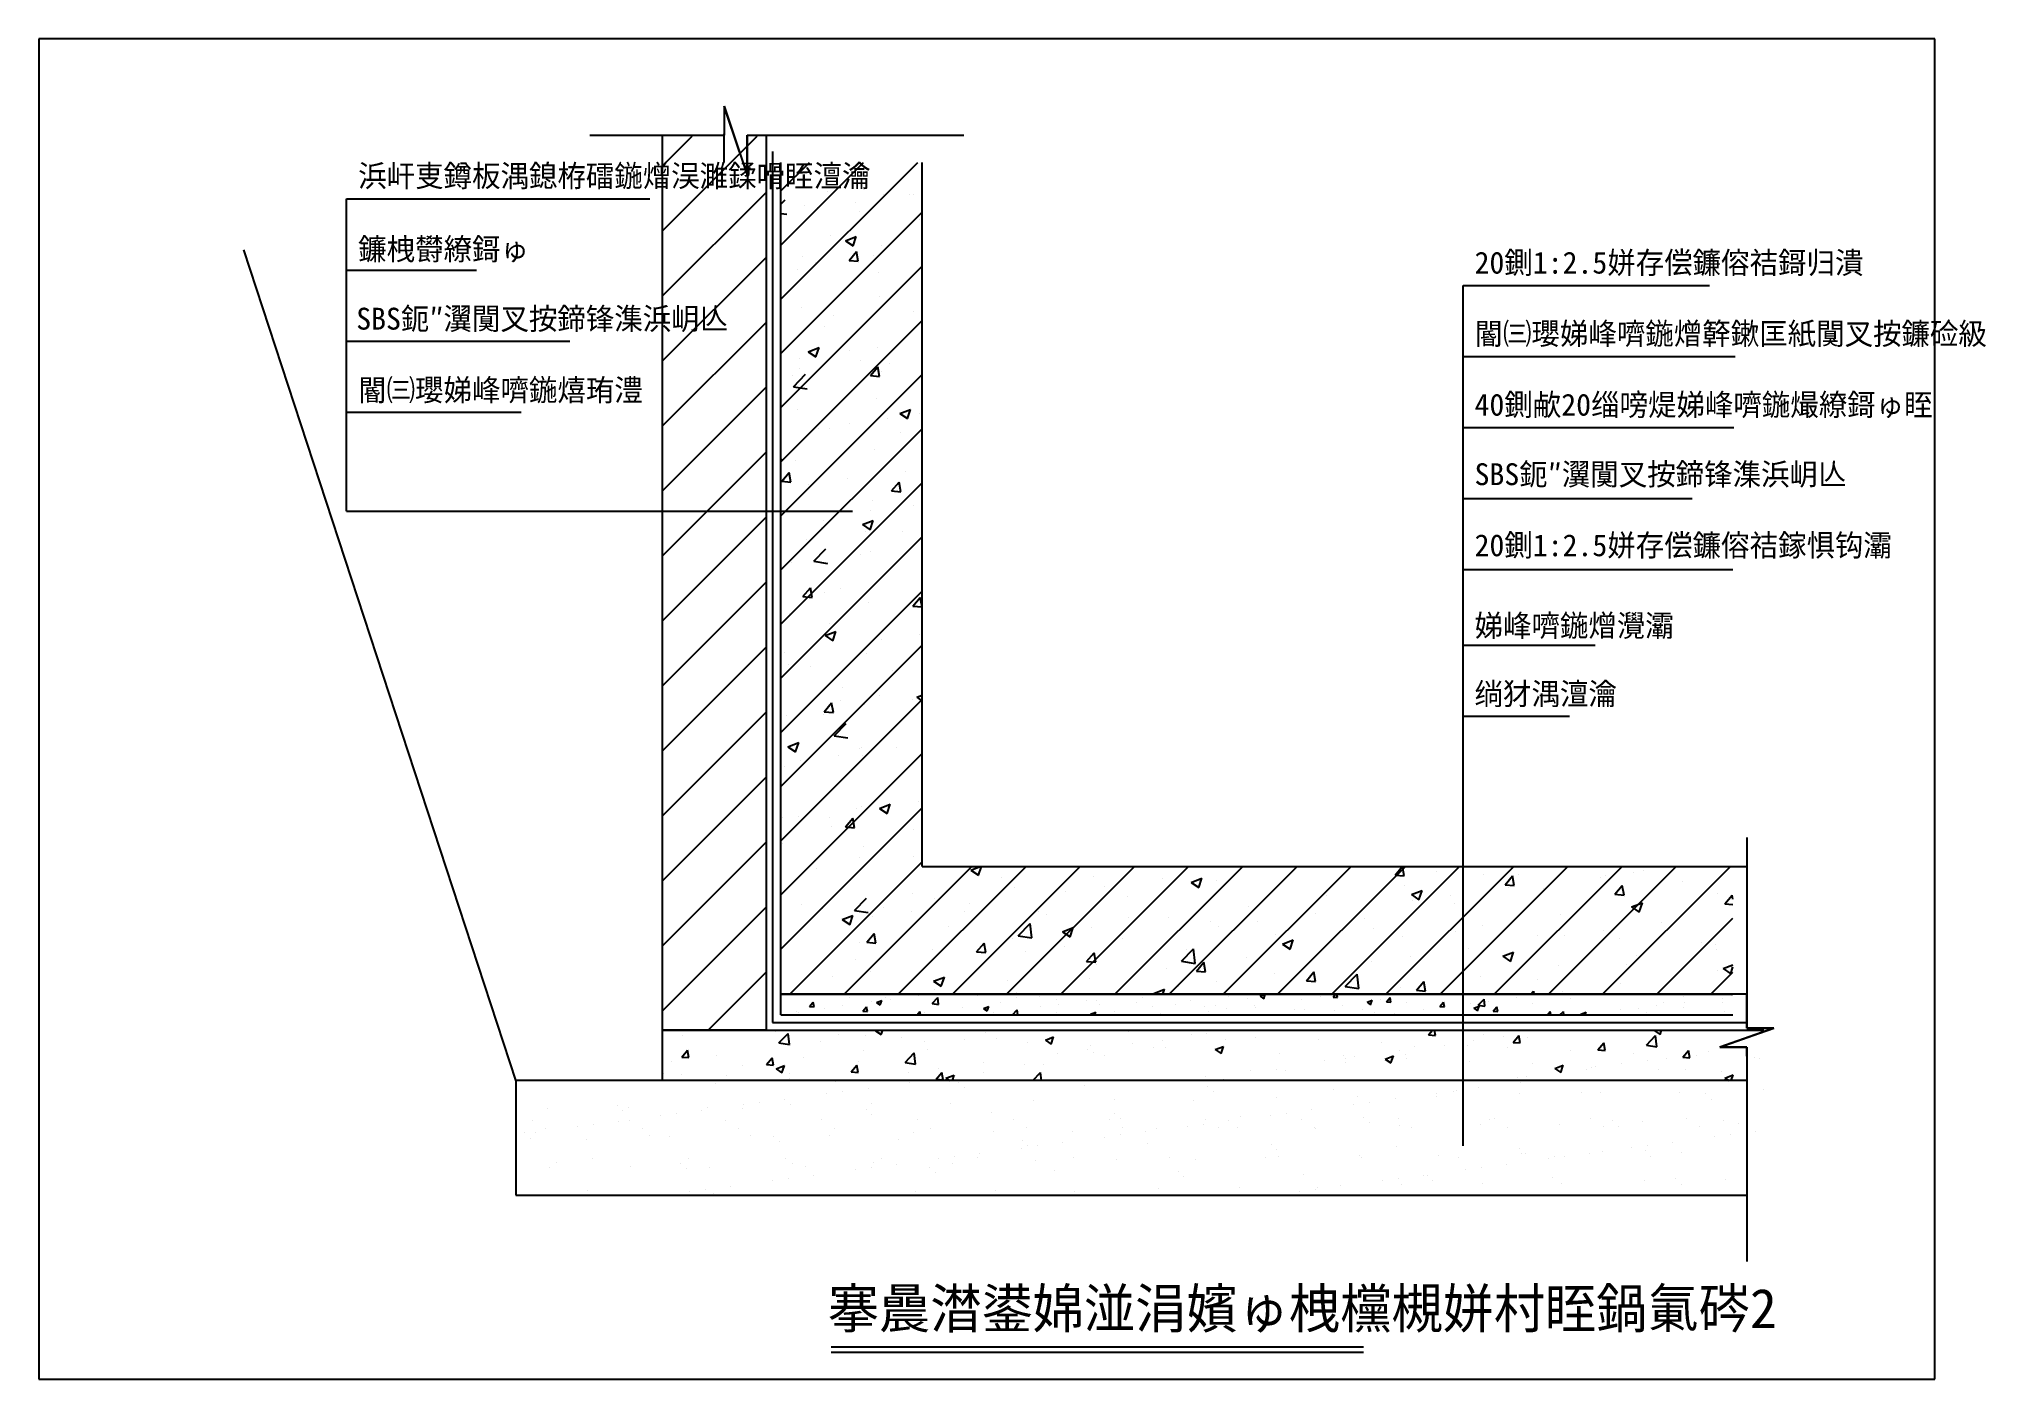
# Model space of a CAD drawing. Header units: metres. Extents: x 0 to 267, y 0 to 184.
import ezdxf

# ---------------------------------------------------------------- set-up
doc = ezdxf.new("R2010")
doc.units = ezdxf.units.M
doc.layers.add(' ', color=7, linetype='Continuous')

msp = doc.modelspace()

# ---------------------------------------------------------------- linework, layer by layer
at = {"layer": ' '}
for p, q in [((42.14, 161.77), (83.69, 161.77)), ((42.14, 118.98), (42.14, 161.77)), ((42.14, 152.03), (59.98, 152.03)), ((195.17, 149.91), (228.92, 149.91)), ((195.17, 31.99), (195.17, 149.91)), ((42.14, 142.29), (72.73, 142.29)), ((195.17, 140.18), (232.43, 140.18)), ((42.14, 132.55), (66.07, 132.55)), ((195.17, 130.44), (232.27, 130.44)), ((195.17, 120.7), (226.53, 120.7)), ((42.14, 118.98), (111.47, 118.98)), ((195.17, 110.96), (232.11, 110.96)), ((195.17, 100.62), (213.27, 100.62)), ((195.17, 90.88), (209.76, 90.88))]:
    msp.add_line(p, q, dxfattribs=at)
for p, q in [((259.82, 183.71), (0, 183.71)), ((0, 183.71), (0, 0)), ((259.82, 0), (259.82, 183.71)), ((93.91, 174.47), (97.06, 165.03)), ((95.99, 168.22), (93.91, 174.47)), ((93.91, 174.47), (93.91, 170.53)), ((75.49, 170.53), (93.91, 170.53)), ((85.45, 47.84), (85.45, 170.38)), ((85.45, 157.4), (98.43, 170.38)), ((85.45, 166.31), (89.52, 170.38)), ((93.91, 166.79), (93.91, 170.72)), ((97.06, 170.53), (126.73, 170.53)), ((97.06, 165.03), (97.06, 170.53)), ((97.06, 170.53), (97.06, 165.03)), ((99.64, 170.38), (99.64, 47.84)), ((99.64, 170.38), (99.64, 47.84)), ((100.52, 168.28), (100.52, 48.88)), ((101.67, 49.92), (101.67, 166.79)), ((101.67, 52.75), (101.67, 166.79)), ((101.67, 148.03), (120.43, 166.79)), ((101.67, 155.46), (113, 166.79)), ((101.67, 162.88), (105.58, 166.79)), ((112.69, 166.28), (112.69, 166.28)), ((121.04, 70.27), (121.04, 166.79)), ((108.07, 162.82), (108.07, 162.82)), ((85.45, 148.49), (99.64, 162.68)), ((101.67, 161.05), (102.27, 161.67)), ((104.95, 160.88), (104.95, 160.88)), ((106.66, 160.62), (106.66, 160.62)), ((111.92, 161.31), (111.92, 161.31)), ((115.73, 162.36), (115.73, 162.36)), ((119.28, 162.35), (119.28, 162.35)), ((119.87, 162.36), (119.87, 162.36)), ((101.67, 140.61), (121.04, 159.98)), ((101.67, 159.8), (102.5, 159.68)), ((112.5, 160), (112.5, 160)), ((120.71, 158.93), (120.71, 158.93)), ((28.05, 154.8), (65.36, 40.83)), ((108.46, 156.83), (108.46, 156.83)), ((110.54, 156.05), (112.01, 156.61)), ((110.54, 156.05), (111.58, 155.35)), ((111.58, 155.35), (112.01, 156.61)), ((115.47, 155.37), (115.47, 155.37)), ((85.45, 139.58), (99.64, 153.77)), ((101.67, 133.18), (121.04, 152.56)), ((103.9, 152.15), (103.9, 152.15)), ((104.69, 153.89), (104.69, 153.89)), ((106.39, 153.03), (106.39, 153.03)), ((111.02, 153.34), (112.03, 154.55)), ((111.02, 153.34), (112.27, 153.23)), ((112.27, 153.23), (112.03, 154.55)), ((114.35, 154.08), (114.35, 154.08)), ((115.11, 151.68), (115.11, 151.68)), ((104.44, 146.9), (104.44, 146.9)), ((115.22, 148.38), (115.22, 148.38)), ((85.45, 130.67), (99.64, 144.86)), ((101.67, 125.76), (121.04, 145.13)), ((107.6, 144.3), (107.6, 144.3)), ((108.82, 145.8), (108.82, 145.8)), ((119.84, 146.4), (119.84, 146.4)), ((104.18, 139.91), (104.18, 139.91)), ((105.43, 140.82), (106.9, 141.39)), ((105.43, 140.82), (106.48, 140.12)), ((106.48, 140.12), (106.9, 141.39)), ((111.02, 140.94), (111.02, 140.94)), ((112.63, 139.69), (112.63, 139.69)), ((113.93, 137.55), (114.94, 138.75)), ((115.19, 137.44), (114.94, 138.75)), ((114.96, 141.39), (114.96, 141.39)), ((116.56, 139.26), (116.56, 139.26)), ((101.67, 118.33), (121.04, 137.71)), ((103.3, 137.51), (103.3, 137.51)), ((103.41, 136.03), (105.05, 137.74)), ((104.23, 138.6), (104.23, 138.6)), ((113.93, 137.55), (115.19, 137.44)), ((115.44, 138.12), (115.44, 138.12)), ((85.45, 121.76), (99.64, 135.95)), ((103.41, 136.03), (105.28, 135.74)), ((114.71, 134.4), (114.71, 134.4)), ((103.93, 132.92), (103.93, 132.92)), ((111.03, 130.98), (111.03, 130.98)), ((116.29, 131.67), (116.29, 131.67)), ((117.97, 132.37), (119.44, 132.93)), ((117.97, 132.37), (119.01, 131.66)), ((119.01, 131.66), (119.44, 132.93)), ((120.65, 132.34), (120.65, 132.34)), ((101.67, 110.91), (121.04, 130.28)), ((106.84, 130.27), (106.84, 130.27)), ((108.4, 130.24), (108.4, 130.24)), ((118.05, 129.8), (118.05, 129.8)), ((85.45, 112.85), (99.64, 127.04)), ((101.67, 126.11), (101.79, 126.16)), ((101.67, 125.79), (101.79, 126.16)), ((103.67, 125.93), (103.67, 125.93)), ((114.45, 127.41), (114.45, 127.41)), ((101.67, 103.49), (121.04, 122.86)), ((101.78, 123.07), (102.8, 124.27)), ((101.78, 123.07), (103.04, 122.96)), ((103.04, 122.96), (102.8, 124.27)), ((110.77, 123.39), (110.77, 123.39)), ((116.85, 121.75), (117.86, 122.96)), ((118.1, 121.64), (117.86, 122.96)), ((118.72, 124.43), (118.72, 124.43)), ((105.51, 122.69), (105.51, 122.69)), ((114.2, 120.42), (114.2, 120.42)), ((116.85, 121.75), (118.1, 121.64)), ((85.45, 103.94), (99.64, 118.13)), ((102.75, 119.54), (102.75, 119.54)), ((103.41, 118.94), (103.41, 118.94)), ((107.53, 117.71), (107.53, 117.71)), ((112.86, 117.14), (114.33, 117.7)), ((113.9, 116.43), (114.33, 117.7)), ((113.96, 119.07), (113.96, 119.07)), ((119.78, 119.81), (119.78, 119.81)), ((101.67, 96.06), (121.04, 115.44)), ((105.24, 115.1), (105.24, 115.1)), ((107.18, 116.72), (107.18, 116.72)), ((112.86, 117.14), (113.9, 116.43)), ((113.2, 116.15), (113.2, 116.15)), ((118.39, 116.24), (118.39, 116.24)), ((106.2, 112.1), (107.83, 113.81)), ((106.2, 112.1), (108.07, 111.81)), ((112.57, 113.1), (112.57, 113.1)), ((113.94, 113.43), (113.94, 113.43)), ((103.16, 111.95), (103.16, 111.95)), ((120.93, 109.61), (120.93, 109.61)), ((85.45, 95.03), (99.64, 109.22)), ((101.67, 88.64), (121.04, 108.01)), ((104.7, 107.27), (105.71, 108.48)), ((104.7, 107.27), (105.95, 107.16)), ((105.95, 107.16), (105.71, 108.48)), ((107.67, 107.87), (107.67, 107.87)), ((109.78, 108.39), (109.78, 108.39)), ((119.76, 105.95), (120.77, 107.16)), ((121.01, 105.84), (120.77, 107.16)), ((120.99, 107.92), (120.99, 107.92)), ((102.9, 104.96), (102.9, 104.96)), ((113.69, 106.44), (113.69, 106.44)), ((119.76, 105.95), (121.01, 105.84)), ((120.59, 105.75), (120.59, 105.75)), ((107.75, 101.91), (109.22, 102.48)), ((107.75, 101.91), (108.79, 101.21)), ((108.34, 103.64), (108.34, 103.64)), ((108.79, 101.21), (109.22, 102.48)), ((120.67, 102.02), (120.67, 102.02)), ((85.45, 86.12), (99.64, 100.31)), ((101.67, 81.21), (121.04, 100.59)), ((102.15, 99.59), (102.15, 99.59)), ((113.43, 99.45), (113.43, 99.45)), ((115.41, 101.33), (115.41, 101.33)), ((102.65, 97.97), (102.65, 97.97)), ((105.69, 97.66), (105.69, 97.66)), ((116.9, 97.19), (116.9, 97.19)), ((110.12, 94.84), (110.12, 94.84)), ((115.14, 93.74), (115.14, 93.74)), ((120.28, 93.46), (121.04, 93.75)), ((120.28, 93.46), (121.04, 92.94)), ((85.45, 77.21), (99.64, 91.4)), ((101.67, 73.79), (121.04, 93.16)), ((102.39, 90.98), (102.39, 90.98)), ((107.47, 91.11), (107.47, 91.11)), ((107.61, 91.48), (108.62, 92.68)), ((107.61, 91.48), (108.87, 91.37)), ((108.87, 91.37), (108.62, 92.68)), ((109.89, 93.05), (109.89, 93.05)), ((113.18, 92.45), (113.18, 92.45)), ((119.72, 93.22), (119.72, 93.22)), ((108.98, 88.17), (110.62, 89.87)), ((108.98, 88.17), (110.85, 87.88)), ((101.67, 66.36), (121.04, 85.74)), ((102.64, 86.68), (104.11, 87.25)), ((102.64, 86.68), (103.68, 85.98)), ((103.68, 85.98), (104.11, 87.25)), ((109.62, 85.46), (109.62, 85.46)), ((112.5, 86.5), (112.5, 86.5)), ((112.72, 86.51), (112.72, 86.51)), ((112.92, 85.46), (112.92, 85.46)), ((117.57, 86.51), (117.57, 86.51)), ((102.14, 83.98), (102.14, 83.98)), ((104.36, 84.77), (104.36, 84.77)), ((85.45, 68.3), (99.64, 82.49)), ((101.67, 58.94), (121.04, 78.31)), ((112.05, 78.22), (112.05, 78.22)), ((112.66, 78.47), (112.66, 78.47)), ((115.17, 78.23), (116.64, 78.79)), ((115.17, 78.23), (116.22, 77.52)), ((116.22, 77.52), (116.64, 78.79)), ((120.52, 79.15), (120.52, 79.15)), ((101.88, 76.99), (101.88, 76.99)), ((104.09, 77.18), (104.09, 77.18)), ((108.28, 77.05), (108.28, 77.05)), ((108.63, 75.78), (108.63, 75.78)), ((110.52, 75.68), (111.54, 76.89)), ((110.52, 75.68), (111.78, 75.57)), ((111.78, 75.57), (111.54, 76.89)), ((119.84, 75.31), (119.84, 75.31)), ((85.45, 59.39), (99.64, 73.58)), ((101.85, 73.43), (101.85, 73.43)), ((113.06, 72.96), (113.06, 72.96)), ((234.02, 74.23), (234.02, 48.1)), ((102.91, 52.75), (121.04, 70.89)), ((106.52, 69.94), (106.52, 69.94)), ((110.33, 52.75), (127.85, 70.27)), ((112.41, 71.48), (112.41, 71.48)), ((117.75, 52.75), (135.28, 70.27)), ((119.78, 71.69), (119.78, 71.69)), ((121.04, 70.27), (234.02, 70.27)), ((125.18, 52.75), (142.7, 70.27)), ((127.71, 69.77), (129, 70.27)), ((127.71, 69.77), (128.75, 69.07)), ((128.75, 69.07), (129.16, 70.27)), ((132.6, 52.75), (150.13, 70.27)), ((140.03, 52.75), (157.55, 70.27)), ((147.45, 52.75), (164.98, 70.27)), ((154.88, 52.75), (172.4, 70.27)), ((155.06, 70.23), (155.06, 70.23)), ((162.3, 52.75), (179.82, 70.27)), ((169.73, 52.75), (187.25, 70.27)), ((177.15, 52.75), (194.67, 70.27)), ((180.32, 70.12), (180.32, 70.12)), ((184.58, 52.75), (202.1, 70.27)), ((185.84, 69.09), (186.83, 70.27)), ((187.09, 68.98), (186.85, 70.27)), ((191.53, 69.64), (191.53, 69.64)), ((192, 52.75), (209.52, 70.27)), ((199.43, 52.75), (216.95, 70.27)), ((206.85, 52.75), (224.37, 70.27)), ((214.28, 52.75), (231.8, 70.27)), ((218.44, 69.38), (218.44, 69.38)), ((219.89, 69.75), (219.89, 69.75)), ((131.9, 68.73), (131.9, 68.73)), ((133.67, 67.41), (133.67, 67.41)), ((140.73, 66.89), (140.73, 66.89)), ((144.45, 68.89), (144.45, 68.89)), ((145.99, 67.58), (145.99, 67.58)), ((153.94, 68.63), (153.94, 68.63)), ((157.89, 68.09), (159.36, 68.66)), ((157.89, 68.09), (158.93, 67.39)), ((158.93, 67.39), (159.36, 68.66)), ((161.43, 68.32), (161.43, 68.32)), ((185.84, 69.09), (187.09, 68.98)), ((187.1, 67.64), (187.1, 67.64)), ((188.07, 66.41), (189.54, 66.97)), ((189.11, 65.7), (189.54, 66.97)), ((198.01, 69.21), (198.01, 69.21)), ((200.9, 67.77), (201.91, 68.98)), ((200.9, 67.77), (202.15, 67.66)), ((201.37, 67.32), (201.37, 67.32)), ((202.15, 67.66), (201.91, 68.98)), ((202.74, 69.17), (202.74, 69.17)), ((206.19, 67.28), (206.19, 67.28)), ((213.95, 68.7), (213.95, 68.7)), ((214.63, 69.06), (214.63, 69.06)), ((215.96, 66.45), (216.97, 67.66)), ((217.22, 66.34), (216.97, 67.66)), ((225.16, 68.22), (225.16, 68.22)), ((85.45, 50.49), (99.64, 64.67)), ((104.46, 65.11), (104.46, 65.11)), ((107.41, 64.52), (107.41, 64.52)), ((111.77, 64.24), (113.4, 65.94)), ((111.77, 64.24), (113.63, 63.95)), ((112.15, 64.49), (112.15, 64.49)), ((115.67, 64.63), (115.67, 64.63)), ((119.52, 64.1), (119.52, 64.1)), ((119.66, 66.62), (119.66, 66.62)), ((122.76, 65.84), (122.76, 65.84)), ((126.88, 64.16), (126.88, 64.16)), ((127.47, 65.14), (127.47, 65.14)), ((136.94, 64.12), (136.94, 64.12)), ((149.18, 66.22), (149.18, 66.22)), ((165.71, 64.82), (165.71, 64.82)), ((176.49, 66.3), (176.49, 66.3)), ((188.07, 66.41), (189.11, 65.7)), ((188.16, 65.58), (188.16, 65.58)), ((193.41, 66.27), (193.41, 66.27)), ((193.94, 65.18), (193.94, 65.18)), ((215.96, 66.45), (217.22, 66.35)), ((218.25, 64.73), (219.72, 65.29)), ((218.25, 64.73), (219.29, 64.02)), ((219.14, 65.05), (219.14, 65.05)), ((219.29, 64.02), (219.72, 65.29)), ((230.05, 66.62), (230.05, 66.62)), ((231.02, 65.14), (232.04, 66.34)), ((231.02, 65.14), (232.14, 65.04)), ((232.14, 65.77), (232.04, 66.34)), ((110.06, 63), (111.53, 63.56)), ((110.06, 63), (111.11, 62.3)), ((111.11, 62.29), (111.53, 63.56)), ((114.26, 63.4), (114.26, 63.4)), ((124.69, 62.01), (124.69, 62.01)), ((134.18, 60.76), (135.81, 62.46)), ((136.05, 60.47), (135.81, 62.46)), ((138.09, 63.69), (138.09, 63.69)), ((140.24, 61.32), (141.71, 61.88)), ((141.29, 60.61), (141.71, 61.88)), ((144.19, 61.9), (144.19, 61.9)), ((149.3, 63.21), (149.3, 63.21)), ((154.8, 63.24), (154.8, 63.24)), ((160.51, 62.74), (160.51, 62.74)), ((161.68, 62.09), (161.68, 62.09)), ((166.94, 62.78), (166.94, 62.78)), ((171.72, 62.26), (171.72, 62.26)), ((174.89, 63.83), (174.89, 63.83)), ((181.7, 63.07), (181.7, 63.07)), ((182.93, 61.79), (182.93, 61.79)), ((197.75, 62.22), (197.75, 62.22)), ((208.53, 63.7), (208.53, 63.7)), ((214.36, 61.47), (214.36, 61.47)), ((221.7, 52.75), (232.14, 63.19)), ((222.31, 62.52), (222.31, 62.52)), ((112.44, 59.91), (112.44, 59.91)), ((113.44, 59.88), (114.45, 61.09)), ((113.44, 59.88), (114.69, 59.77)), ((114.69, 59.77), (114.45, 61.09)), ((122.51, 58.84), (122.51, 58.84)), ((128.5, 58.57), (129.51, 59.77)), ((129.76, 58.46), (129.51, 59.77)), ((133.41, 60.42), (133.41, 60.42)), ((134.18, 60.76), (136.05, 60.47)), ((140.24, 61.32), (141.29, 60.61)), ((140.47, 59.3), (140.47, 59.3)), ((148.42, 60.35), (148.42, 60.35)), ((156.59, 57.28), (158.23, 58.99)), ((157.2, 58.87), (157.2, 58.87)), ((158.46, 56.99), (158.23, 58.99)), ((169.45, 60.97), (169.45, 60.97)), ((170.42, 59.64), (171.89, 60.2)), ((170.42, 59.64), (171.47, 58.93)), ((171.47, 58.93), (171.89, 60.2)), ((176.24, 59.3), (176.24, 59.3)), ((186.84, 60.65), (186.84, 60.65)), ((194.14, 61.32), (194.14, 61.32)), ((195.84, 59.03), (195.84, 59.03)), ((205.35, 60.84), (205.35, 60.84)), ((209.1, 60.78), (209.1, 60.78)), ((216.56, 60.37), (216.56, 60.37)), ((227.77, 59.9), (227.77, 59.9)), ((229.79, 59.63), (229.79, 59.63)), ((229.82, 58.95), (229.82, 58.95)), ((111.9, 57.5), (111.9, 57.5)), ((121.95, 56.86), (121.95, 56.86)), ((128.5, 58.57), (129.76, 58.46)), ((135.21, 58.61), (135.21, 58.61)), ((143.56, 57.25), (144.58, 58.45)), ((143.56, 57.25), (144.82, 57.14)), ((144.82, 57.14), (144.58, 58.45)), ((144.96, 56.77), (144.96, 56.77)), ((154.55, 56.25), (154.55, 56.25)), ((156.59, 57.28), (158.46, 56.99)), ((158.63, 55.93), (159.64, 57.14)), ((159.88, 55.82), (159.64, 57.14)), ((165.45, 57.83), (165.45, 57.83)), ((182.63, 57.29), (182.63, 57.29)), ((187.89, 57.99), (187.89, 57.99)), ((200.6, 57.95), (202.07, 58.52)), ((200.6, 57.95), (201.65, 57.25)), ((201.65, 57.25), (202.07, 58.52)), ((208.28, 56.71), (208.28, 56.71)), ((217.57, 56.85), (217.57, 56.85)), ((218.88, 58.06), (218.88, 58.06)), ((230.78, 56.27), (232.14, 56.8)), ((230.78, 56.27), (231.83, 55.57)), ((231.83, 55.57), (232.14, 56.51)), ((91.71, 47.84), (99.64, 55.76)), ((108.74, 55.12), (108.74, 55.12)), ((111.58, 53.9), (111.58, 53.9)), ((113.99, 55.81), (113.99, 55.81)), ((122.6, 54.54), (124.07, 55.11)), ((122.6, 54.54), (123.64, 53.84)), ((122.79, 53.43), (122.79, 53.43)), ((123.64, 53.84), (124.07, 55.11)), ((132.71, 54.66), (132.71, 54.66)), ((133.16, 53.43), (133.16, 53.43)), ((143.94, 54.91), (143.94, 54.91)), ((152.78, 52.86), (154.25, 53.43)), ((154.02, 52.75), (154.25, 53.43)), ((156.16, 53.81), (156.16, 53.81)), ((158.63, 55.93), (159.88, 55.82)), ((161.41, 54.5), (161.41, 54.5)), ((169.37, 55.55), (169.37, 55.55)), ((173.69, 54.61), (174.7, 55.82)), ((173.69, 54.61), (174.94, 54.5)), ((174.94, 54.5), (174.7, 55.82)), ((179, 53.81), (180.64, 55.51)), ((179, 53.81), (180.87, 53.52)), ((180.87, 53.52), (180.64, 55.51)), ((186.59, 53.66), (186.59, 53.66)), ((188.75, 53.29), (189.76, 54.5)), ((190.01, 53.18), (189.76, 54.5)), ((197.49, 55.23), (197.49, 55.23)), ((205.32, 54.75), (205.32, 54.75)), ((216.79, 54.24), (216.79, 54.24)), ((229.12, 52.75), (232.14, 55.77)), ((230.05, 55.98), (230.05, 55.98)), ((101.67, 52.75), (232.14, 52.75)), ((234.02, 52.75), (101.67, 52.75)), ((105.6, 51.08), (106.09, 51.67)), ((105.6, 51.08), (106.21, 51.03)), ((105.8, 51.53), (105.8, 51.53)), ((106.21, 51.03), (106.09, 51.67)), ((107.71, 50.84), (107.71, 50.84)), ((110.07, 51.26), (110.07, 51.26)), ((111.04, 52.24), (111.04, 52.24)), ((112.92, 50.44), (113.41, 51.03)), ((113.53, 50.39), (113.41, 51.03)), ((114.15, 51.69), (114.15, 51.69)), ((114.78, 51.64), (115.5, 51.91)), ((114.78, 51.64), (115.29, 51.29)), ((115.29, 51.29), (115.5, 51.91)), ((116.02, 52.28), (116.02, 52.28)), ((116.71, 52.02), (116.71, 52.02)), ((120.57, 52.53), (120.57, 52.53)), ((122.38, 51.47), (123.18, 52.3)), ((122.38, 51.47), (123.29, 51.33)), ((123.29, 51.33), (123.18, 52.3)), ((126.6, 50.98), (126.6, 50.98)), ((128.56, 52.54), (128.56, 52.54)), ((129.44, 50.82), (130.15, 51.09)), ((129.44, 50.82), (129.95, 50.48)), ((129.95, 50.48), (130.15, 51.09)), ((131.75, 51.64), (131.75, 51.64)), ((134, 52.95), (134, 52.95)), ((134, 52.31), (134, 52.31)), ((137.05, 52.4), (137.05, 52.4)), ((137.19, 51.05), (137.19, 51.05)), ((139.45, 52.08), (139.45, 52.08)), ((139.74, 51.38), (139.74, 51.38)), ((143.6, 51.89), (143.6, 51.89)), ((144.89, 51.85), (144.89, 51.85)), ((145.34, 51.3), (145.34, 51.3)), ((150.05, 52.74), (150.05, 52.74)), ((150.34, 51.62), (150.34, 51.62)), ((151.29, 52.32), (151.29, 52.32)), ((152.61, 51.14), (152.61, 51.14)), ((152.78, 52.86), (152.95, 52.75)), ((155.78, 51.39), (155.78, 51.39)), ((157.85, 51.86), (157.85, 51.86)), ((159.69, 51.1), (159.69, 51.1)), ((161.23, 51.16), (161.23, 51.16)), ((162.77, 50.75), (162.77, 50.75)), ((163, 52.51), (163, 52.51)), ((165.63, 52.12), (165.63, 52.12)), ((166.64, 51.26), (166.64, 51.26)), ((166.67, 50.93), (166.67, 50.93)), ((167.33, 52.48), (168.04, 52.75)), ((167.33, 52.48), (167.84, 52.13)), ((167.84, 52.13), (168.04, 52.75)), ((172.12, 50.7), (172.12, 50.7)), ((173.08, 52.1), (173.08, 52.1)), ((175.63, 52.44), (175.63, 52.44)), ((177.35, 52.35), (177.68, 52.75)), ((177.35, 52.35), (177.96, 52.3)), ((177.96, 52.3), (177.87, 52.75)), ((178.57, 51.25), (178.57, 51.25)), ((181.99, 51.66), (182.7, 51.93)), ((181.99, 51.66), (182.49, 51.32)), ((182.49, 51.32), (182.7, 51.93)), ((183.86, 52.02), (183.86, 52.02)), ((184.66, 51.71), (185.15, 52.3)), ((184.66, 51.71), (185.27, 51.66)), ((185.27, 51.66), (185.15, 52.3)), ((187.37, 51.62), (187.37, 51.62)), ((188.75, 53.29), (190.01, 53.18)), ((189.1, 52.74), (189.1, 52.74)), ((191.98, 51.07), (192.47, 51.66)), ((191.98, 51.07), (192.59, 51.02)), ((192.59, 51.02), (192.47, 51.66)), ((193.32, 52.64), (193.32, 52.64)), ((196.11, 51.47), (196.11, 51.47)), ((196.65, 50.84), (197.36, 51.12)), ((196.65, 50.84), (197.15, 50.5)), ((197.15, 50.5), (197.36, 51.12)), ((197.23, 51.27), (198.03, 52.1)), ((197.23, 51.27), (198.14, 51.13)), ((198.14, 51.13), (198.03, 52.1)), ((198.67, 51.8), (198.67, 51.8)), ((199.29, 50.43), (199.79, 51.02)), ((199.43, 50.76), (199.43, 50.76)), ((199.9, 50.38), (199.79, 51.02)), ((202.53, 52.31), (202.53, 52.31)), ((204.46, 52.75), (204.82, 53.18)), ((204.66, 51.48), (204.66, 51.48)), ((204.9, 52.75), (204.83, 53.18)), ((208.84, 53.19), (208.84, 53.19)), ((209.82, 52.13), (209.82, 52.13)), ((219.15, 50.83), (219.15, 50.83)), ((219.86, 52.67), (219.86, 52.67)), ((221.7, 51.17), (221.7, 51.17)), ((222.64, 51.66), (222.64, 51.66)), ((225.3, 52.44), (225.3, 52.44)), ((225.38, 50.87), (225.38, 50.87)), ((225.56, 51.67), (225.56, 51.67)), ((228.59, 52.68), (228.59, 52.68)), ((230.68, 51.64), (230.68, 51.64)), ((230.75, 52.21), (230.75, 52.21)), ((232, 52.52), (232, 52.52)), ((234.02, 49.92), (234.02, 52.75)), ((100.52, 48.88), (233.99, 48.88)), ((101.67, 49.92), (232.14, 49.92)), ((103.85, 50.33), (103.85, 50.33)), ((104.13, 50.24), (104.13, 50.24)), ((112.92, 50.44), (113.53, 50.39)), ((120.33, 49.92), (120.72, 50.39)), ((120.81, 49.92), (120.72, 50.39)), ((121.36, 50.27), (121.36, 50.27)), ((130.75, 50.2), (130.75, 50.2)), ((133.4, 49.92), (134.06, 50.61)), ((134.14, 49.92), (134.06, 50.61)), ((139.4, 50.28), (139.4, 50.28)), ((144.1, 50), (144.81, 50.28)), ((144.1, 50), (144.23, 49.92)), ((144.69, 49.92), (144.81, 50.28)), ((147.32, 50.38), (147.32, 50.38)), ((153.74, 50.08), (153.74, 50.08)), ((160.22, 50.41), (160.22, 50.41)), ((173.41, 50.6), (173.41, 50.6)), ((177.56, 50.47), (177.56, 50.47)), ((181.43, 50.6), (181.43, 50.6)), ((183.01, 50.24), (183.01, 50.24)), ((185.81, 50.11), (185.81, 50.11)), ((188.45, 50.01), (188.45, 50.01)), ((189.67, 50.62), (189.67, 50.62)), ((194.13, 49.99), (194.13, 49.99)), ((199.29, 50.43), (199.9, 50.38)), ((206.71, 49.92), (207.1, 50.38)), ((207.19, 49.92), (207.1, 50.38)), ((208.43, 49.92), (208.91, 50.41)), ((208.97, 49.92), (208.91, 50.41)), ((211.3, 50.02), (212.02, 50.3)), ((211.3, 50.02), (211.47, 49.92)), ((211.89, 49.92), (212.02, 50.3)), ((212.7, 49.98), (212.7, 49.98)), ((216.7, 50.64), (216.7, 50.64)), ((220.23, 50.22), (220.23, 50.22)), ((237.73, 48.1), (230.32, 45.49)), ((231.04, 50.44), (231.04, 50.44)), ((234.02, 48.1), (234.02, 49.92)), ((234.02, 48.1), (237.73, 48.1)), ((237.73, 48.1), (234.02, 48.1)), ((234.84, 47.08), (237.73, 48.1)), ((85.45, 47.84), (236.39, 47.84)), ((85.45, 40.91), (85.45, 47.84)), ((99.64, 47.84), (85.45, 47.84)), ((88.22, 47.1), (88.22, 47.1)), ((91.73, 47.84), (94.56, 47.84)), ((92.93, 47.84), (234.75, 47.84)), ((100.88, 47.6), (100.88, 47.6)), ((101.4, 46.07), (102.67, 47.38)), ((101.4, 46.07), (102.84, 45.85)), ((102.84, 45.85), (102.67, 47.38)), ((103.05, 45.7), (103.05, 45.7)), ((107.11, 46.23), (107.11, 46.23)), ((109.53, 47.24), (109.53, 47.24)), ((113.24, 47.04), (113.24, 47.04)), ((114.62, 47.76), (114.82, 47.84)), ((114.62, 47.76), (115.43, 47.22)), ((115.43, 47.22), (115.64, 47.84)), ((118.17, 46.87), (118.17, 46.87)), ((121.35, 46.32), (121.35, 46.32)), ((126.82, 46.51), (126.82, 46.51)), ((129.67, 47.46), (129.67, 47.46)), ((131.19, 46.75), (131.19, 46.75)), ((135.47, 46.14), (135.47, 46.14)), ((137.91, 46.46), (139.04, 46.9)), ((137.91, 46.46), (138.71, 45.92)), ((138.71, 45.92), (139.04, 46.9)), ((144.12, 45.78), (144.12, 45.78)), ((149.35, 47.59), (149.35, 47.59)), ((149.83, 46.03), (149.83, 46.03)), ((152.77, 45.41), (152.77, 45.41)), ((153.97, 46.44), (153.97, 46.44)), ((154.39, 45.46), (154.39, 45.46)), ((158, 47.22), (158, 47.22)), ((160.06, 47.38), (160.06, 47.38)), ((161.19, 45.17), (162.32, 45.6)), ((161.99, 44.62), (162.32, 45.6)), ((162.57, 46.49), (162.57, 46.49)), ((166.65, 46.86), (166.65, 46.86)), ((170.98, 47.71), (170.98, 47.71)), ((175.29, 46.49), (175.29, 46.49)), ((183.94, 46.13), (183.94, 46.13)), ((188.5, 45.63), (188.5, 45.63)), ((190.41, 47.18), (190.96, 47.84)), ((190.41, 47.18), (191.37, 47.09)), ((191.37, 47.09), (191.24, 47.84)), ((192.59, 45.76), (192.59, 45.76)), ((195.7, 45.71), (195.7, 45.71)), ((196.64, 46.36), (196.64, 46.36)), ((197.95, 47.25), (197.95, 47.25)), ((200.69, 46.9), (200.69, 46.9)), ((201.24, 45.4), (201.24, 45.4)), ((202.03, 46.16), (202.81, 47.09)), ((202.03, 46.16), (202.99, 46.08)), ((202.99, 46.08), (202.81, 47.09)), ((204.02, 46.85), (204.02, 46.85)), ((206.83, 47.71), (206.83, 47.71)), ((213.64, 45.14), (214.43, 46.07)), ((214.61, 45.06), (214.43, 46.07)), ((220.28, 45.76), (221.54, 47.08)), ((220.28, 45.76), (221.72, 45.54)), ((221.36, 47.8), (221.46, 47.84)), ((221.36, 47.8), (222.17, 47.25)), ((221.72, 45.54), (221.54, 47.08)), ((222.17, 47.25), (222.36, 47.84)), ((230.32, 45.49), (234.84, 47.08)), ((230.32, 45.49), (234.02, 45.49)), ((234.02, 45.49), (230.32, 45.49)), ((234.02, 45.49), (234.02, 16.1)), ((234.02, 44.25), (234.02, 45.49)), ((86.69, 43.54), (86.69, 43.54)), ((88.08, 44.14), (88.86, 45.07)), ((88.08, 44.14), (89.05, 44.06)), ((89.05, 44.06), (88.86, 45.07)), ((92.82, 44.35), (92.82, 44.35)), ((96.44, 42.92), (96.44, 42.92)), ((99.7, 43.12), (100.48, 44.05)), ((99.7, 43.12), (100.66, 43.04)), ((100.66, 43.04), (100.48, 44.05)), ((101.01, 42.54), (102.15, 42.97)), ((101.82, 41.99), (102.15, 42.97)), ((104.75, 44.07), (104.75, 44.07)), ((111.32, 42.11), (112.1, 43.04)), ((112.28, 42.02), (112.1, 43.04)), ((112.3, 43.51), (112.3, 43.51)), ((112.94, 45.1), (112.94, 45.1)), ((118.69, 43.39), (119.95, 44.7)), ((118.69, 43.39), (120.13, 43.16)), ((120.13, 43.16), (119.95, 44.7)), ((121.75, 45.13), (121.75, 45.13)), ((129.4, 43.34), (129.4, 43.34)), ((135.07, 43.19), (135.07, 43.19)), ((137.65, 43.1), (137.65, 43.1)), ((139.63, 44.69), (139.63, 44.69)), ((143.69, 45.22), (143.69, 45.22)), ((144.52, 44.81), (144.52, 44.81)), ((146.07, 44.32), (146.07, 44.32)), ((161.19, 45.17), (161.99, 44.62)), ((161.41, 45.05), (161.41, 45.05)), ((170.06, 44.68), (170.06, 44.68)), ((176.22, 43.67), (176.22, 43.67)), ((178.71, 44.32), (178.71, 44.32)), ((179.05, 44.01), (179.05, 44.01)), ((179.1, 43.46), (179.1, 43.46)), ((180.27, 44.21), (180.27, 44.21)), ((184.47, 43.87), (185.6, 44.3)), ((184.47, 43.87), (185.27, 43.33)), ((185.27, 43.33), (185.6, 44.3)), ((186.41, 45.02), (186.41, 45.02)), ((187.29, 44.49), (187.29, 44.49)), ((187.36, 43.95), (187.36, 43.95)), ((196.01, 43.59), (196.01, 43.59)), ((204.65, 43.22), (204.65, 43.22)), ((207.75, 42.57), (208.88, 43.01)), ((208.56, 42.03), (208.88, 43.01)), ((209.89, 45.03), (209.89, 45.03)), ((213.3, 42.85), (213.3, 42.85)), ((213.64, 45.14), (214.61, 45.06)), ((216.86, 43.2), (216.86, 43.2)), ((218.53, 44.67), (218.53, 44.67)), ((220.42, 43.71), (220.42, 43.71)), ((222.99, 44), (222.99, 44)), ((225.26, 44.13), (226.05, 45.06)), ((225.26, 44.13), (226.23, 44.04)), ((226.23, 44.04), (226.05, 45.06)), ((227.18, 44.3), (227.18, 44.3)), ((228.74, 44.85), (228.74, 44.85)), ((233.22, 45.35), (233.22, 45.35)), ((235.07, 44.07), (235.07, 44.07)), ((235.83, 43.93), (235.83, 43.93)), ((234.02, 40.91), (65.35, 40.91)), ((65.35, 40.91), (65.35, 25.21)), ((72.49, 40.82), (72.49, 40.82)), ((85.59, 41.91), (85.59, 41.91)), ((85.66, 40.84), (85.66, 40.84)), ((88.02, 41.71), (88.02, 41.71)), ((92.75, 40.46), (92.75, 40.46)), ((94.24, 41.55), (94.24, 41.55)), ((98.83, 40.86), (98.83, 40.86)), ((101.01, 42.54), (101.82, 41.99)), ((102.85, 41.88), (102.85, 41.88)), ((102.89, 41.18), (102.89, 41.18)), ((109.14, 40.8), (109.14, 40.8)), ((111.32, 42.11), (112.28, 42.02)), ((112, 40.89), (112, 40.89)), ((119.21, 42), (119.21, 42)), ((119.36, 40.61), (119.36, 40.61)), ((121.15, 40.92), (121.15, 40.92)), ((121.56, 40.9), (121.56, 40.9)), ((122.94, 41.09), (123.72, 42.02)), ((122.94, 41.09), (123.9, 41.01)), ((123.27, 42.53), (123.27, 42.53)), ((123.9, 41.01), (123.72, 42.02)), ((124.29, 41.24), (125.43, 41.67)), ((124.29, 41.24), (124.78, 40.91)), ((125.17, 40.91), (125.43, 41.67)), ((125.63, 41.57), (125.63, 41.57)), ((126.07, 40.66), (126.07, 40.66)), ((129.47, 42.06), (129.47, 42.06)), ((135.26, 40.91), (135.34, 41.01)), ((135.35, 40.91), (135.34, 41)), ((136.18, 40.91), (137.24, 42.02)), ((137.37, 40.91), (137.24, 42.02)), ((143.24, 40.28), (143.24, 40.28)), ((155.8, 40.99), (155.8, 40.99)), ((159.85, 41.52), (159.85, 41.52)), ((160.17, 40.14), (160.17, 40.14)), ((162.37, 41.1), (162.37, 41.1)), ((165.99, 42.33), (165.99, 42.33)), ((169.6, 42.39), (169.6, 42.39)), ((170.79, 42.32), (170.79, 42.32)), ((202.57, 41.32), (202.57, 41.32)), ((202.96, 40.66), (202.96, 40.66)), ((203.82, 41.46), (203.82, 41.46)), ((207.75, 42.57), (208.56, 42.03)), ((212, 42.49), (212, 42.49)), ((212.8, 42.66), (212.8, 42.66)), ((221.95, 42.49), (221.95, 42.49)), ((225.62, 42.45), (225.62, 42.45)), ((230.6, 42.12), (230.6, 42.12)), ((231.03, 41.27), (232.17, 41.71)), ((231.03, 41.27), (231.57, 40.91)), ((231.9, 40.91), (232.17, 41.71)), ((79.25, 37.46), (79.25, 37.46)), ((96.59, 37.61), (96.59, 37.61)), ((98.79, 37.9), (98.79, 37.9)), ((102.23, 38.35), (102.23, 38.35)), ((103, 37.64), (103, 37.64)), ((107.97, 39.11), (107.97, 39.11)), ((110.17, 39.4), (110.17, 39.4)), ((113.61, 39.85), (113.61, 39.85)), ((114.07, 37.78), (114.07, 37.78)), ((124.89, 37.73), (124.89, 37.73)), ((126.85, 39.94), (126.85, 39.94)), ((136.32, 38.14), (136.32, 38.14)), ((147.39, 38.28), (147.39, 38.28)), ((158.21, 38.23), (158.21, 38.23)), ((160.95, 39.42), (160.95, 39.42)), ((169.63, 38.64), (169.63, 38.64)), ((177.34, 39.76), (177.34, 39.76)), ((180.19, 37.66), (180.19, 37.66)), ((180.71, 38.78), (180.71, 38.78)), ((182.39, 37.95), (182.39, 37.95)), ((185.83, 38.41), (185.83, 38.41)), ((191.53, 38.73), (191.53, 38.73)), ((191.57, 39.16), (191.57, 39.16)), ((193.78, 39.45), (193.78, 39.45)), ((194.27, 39.62), (194.27, 39.62)), ((195.05, 38.9), (195.05, 38.9)), ((197.22, 39.91), (197.22, 39.91)), ((202.95, 39.14), (202.95, 39.14)), ((211.45, 39.24), (211.45, 39.24)), ((214.03, 39.28), (214.03, 39.28)), ((224.85, 39.23), (224.85, 39.23)), ((228.37, 39.1), (228.37, 39.1)), ((229.15, 38.38), (229.15, 38.38)), ((236.27, 39.64), (236.27, 39.64)), ((67.7, 35.45), (67.7, 35.45)), ((69.68, 37.14), (69.68, 37.14)), ((76.01, 34.9), (76.01, 34.9)), ((79.45, 35.35), (79.45, 35.35)), ((80.03, 36.75), (80.03, 36.75)), ((80.75, 37.28), (80.75, 37.28)), ((80.87, 35.48), (80.87, 35.48)), ((85.2, 36.11), (85.2, 36.11)), ((87.4, 36.4), (87.4, 36.4)), ((90.84, 36.85), (90.84, 36.85)), ((91.57, 37.22), (91.57, 37.22)), ((94.04, 35.5), (94.04, 35.5)), ((96.43, 37.09), (96.43, 37.09)), ((107.21, 35.52), (107.21, 35.52)), ((113.35, 36.94), (113.35, 36.94)), ((114.13, 36.23), (114.13, 36.23)), ((120.39, 35.55), (120.39, 35.55)), ((130.53, 36.57), (130.53, 36.57)), ((133.56, 35.57), (133.56, 35.57)), ((146.73, 35.6), (146.73, 35.6)), ((147.45, 36.43), (147.45, 36.43)), ((148.23, 35.71), (148.23, 35.71)), ((159.62, 34.96), (159.62, 34.96)), ((159.91, 35.62), (159.91, 35.62)), ((163.06, 35.41), (163.06, 35.41)), ((164.63, 36.05), (164.63, 36.05)), ((168.8, 36.17), (168.8, 36.17)), ((171, 36.46), (171, 36.46)), ((173.08, 35.64), (173.08, 35.64)), ((174.44, 36.91), (174.44, 36.91)), ((181.55, 35.91), (181.55, 35.91)), ((182.33, 35.19), (182.33, 35.19)), ((186.25, 35.67), (186.25, 35.67)), ((186.43, 34.81), (186.43, 34.81)), ((197.5, 34.95), (197.5, 34.95)), ((198.73, 35.53), (198.73, 35.53)), ((199.42, 35.69), (199.42, 35.69)), ((208.32, 34.9), (208.32, 34.9)), ((212.6, 35.72), (212.6, 35.72)), ((215.66, 35.39), (215.66, 35.39)), ((219.74, 35.31), (219.74, 35.31)), ((225.77, 35.74), (225.77, 35.74)), ((230.82, 35.46), (230.82, 35.46)), ((232.83, 35.01), (232.83, 35.01)), ((66.53, 33.75), (66.53, 33.75)), ((67.31, 33.04), (67.31, 33.04)), ((68.07, 33.86), (68.07, 33.86)), ((69.48, 34.32), (69.48, 34.32)), ((73.81, 34.61), (73.81, 34.61)), ((75.05, 32.9), (75.05, 32.9)), ((82.65, 34.34), (82.65, 34.34)), ((83.71, 33.38), (83.71, 33.38)), ((86.47, 33.31), (86.47, 33.31)), ((95.83, 34.36), (95.83, 34.36)), ((97.55, 33.45), (97.55, 33.45)), ((100.64, 33.23), (100.64, 33.23)), ((101.42, 32.52), (101.42, 32.52)), ((108.37, 33.4), (108.37, 33.4)), ((109, 34.39), (109, 34.39)), ((117.81, 32.86), (117.81, 32.86)), ((119.79, 33.81), (119.79, 33.81)), ((122.17, 34.41), (122.17, 34.41)), ((130.86, 33.95), (130.86, 33.95)), ((134.74, 32.71), (134.74, 32.71)), ((135.34, 34.44), (135.34, 34.44)), ((140.28, 32.41), (140.28, 32.41)), ((141.68, 33.9), (141.68, 33.9)), ((146.03, 33.17), (146.03, 33.17)), ((148.23, 33.46), (148.23, 33.46)), ((148.52, 34.46), (148.52, 34.46)), ((151.67, 33.91), (151.67, 33.91)), ((151.91, 32.34), (151.91, 32.34)), ((153.11, 34.31), (153.11, 34.31)), ((157.42, 34.67), (157.42, 34.67)), ((161.69, 34.48), (161.69, 34.48)), ((164.18, 34.45), (164.18, 34.45)), ((168.84, 32.19), (168.84, 32.19)), ((174.86, 34.51), (174.86, 34.51)), ((175, 34.4), (175, 34.4)), ((188.04, 34.53), (188.04, 34.53)), ((201.21, 34.55), (201.21, 34.55)), ((214.38, 34.58), (214.38, 34.58)), ((216.44, 34.67), (216.44, 34.67)), ((223.89, 32.47), (223.89, 32.47)), ((227.55, 34.6), (227.55, 34.6)), ((229.63, 33.22), (229.63, 33.22)), ((231.84, 33.51), (231.84, 33.51)), ((235.27, 33.96), (235.27, 33.96)), ((70.99, 29.66), (70.99, 29.66)), ((75.9, 30.22), (75.9, 30.22)), ((87.92, 29.52), (87.92, 29.52)), ((89.07, 30.25), (89.07, 30.25)), ((102.25, 30.27), (102.25, 30.27)), ((103.27, 29.49), (103.27, 29.49)), ((114.34, 29.63), (114.34, 29.63)), ((115.42, 30.3), (115.42, 30.3)), ((117.51, 29.41), (117.51, 29.41)), ((123.26, 30.17), (123.26, 30.17)), ((125.16, 29.57), (125.16, 29.57)), ((125.46, 30.46), (125.46, 30.46)), ((128.59, 30.32), (128.59, 30.32)), ((128.9, 30.91), (128.9, 30.91)), ((134.64, 31.67), (134.64, 31.67)), ((135.52, 32), (135.52, 32)), ((136.58, 29.99), (136.58, 29.99)), ((136.85, 31.96), (136.85, 31.96)), ((141.77, 30.34), (141.77, 30.34)), ((147.66, 30.13), (147.66, 30.13)), ((154.94, 30.37), (154.94, 30.37)), ((158.48, 30.08), (158.48, 30.08)), ((168.11, 30.39), (168.11, 30.39)), ((169.62, 31.48), (169.62, 31.48)), ((169.9, 30.49), (169.9, 30.49)), ((180.97, 30.63), (180.97, 30.63)), ((181.28, 30.42), (181.28, 30.42)), ((186.01, 31.82), (186.01, 31.82)), ((191.79, 30.58), (191.79, 30.58)), ((194.46, 30.44), (194.46, 30.44)), ((201.12, 29.47), (201.12, 29.47)), ((202.94, 31.67), (202.94, 31.67)), ((203.22, 30.99), (203.22, 30.99)), ((203.72, 30.96), (203.72, 30.96)), ((206.86, 30.22), (206.86, 30.22)), ((207.63, 30.46), (207.63, 30.46)), ((209.06, 30.51), (209.06, 30.51)), ((212.5, 30.97), (212.5, 30.97)), ((214.29, 31.13), (214.29, 31.13)), ((218.25, 31.72), (218.25, 31.72)), ((220.12, 31.3), (220.12, 31.3)), ((220.45, 32.01), (220.45, 32.01)), ((220.8, 30.49), (220.8, 30.49)), ((225.11, 31.08), (225.11, 31.08)), ((233.98, 30.51), (233.98, 30.51)), ((69.95, 28.98), (69.95, 28.98)), ((81.02, 29.13), (81.02, 29.13)), ((88.7, 28.8), (88.7, 28.8)), ((91.84, 29.07), (91.84, 29.07)), ((100.49, 27.17), (100.49, 27.17)), ((102.69, 27.46), (102.69, 27.46)), ((105.1, 29.15), (105.1, 29.15)), ((106.13, 27.91), (106.13, 27.91)), ((111.87, 28.67), (111.87, 28.67)), ((114.07, 28.96), (114.07, 28.96)), ((122.02, 29), (122.02, 29)), ((122.8, 28.29), (122.8, 28.29)), ((139.2, 28.63), (139.2, 28.63)), ((156.12, 28.48), (156.12, 28.48)), ((156.9, 27.77), (156.9, 27.77)), ((173.3, 28.11), (173.3, 28.11)), ((184.09, 27.23), (184.09, 27.23)), ((186.29, 27.52), (186.29, 27.52)), ((189.73, 27.97), (189.73, 27.97)), ((190.22, 27.96), (190.22, 27.96)), ((191, 27.25), (191, 27.25)), ((195.47, 28.72), (195.47, 28.72)), ((197.68, 29.01), (197.68, 29.01)), ((197.77, 26.8), (197.77, 26.8)), ((207.4, 27.59), (207.4, 27.59)), ((208.59, 26.75), (208.59, 26.75)), ((220.01, 27.16), (220.01, 27.16)), ((224.33, 27.44), (224.33, 27.44)), ((225.11, 26.73), (225.11, 26.73)), ((231.08, 27.3), (231.08, 27.3)), ((65.35, 25.21), (234.02, 25.21)), ((75.2, 25.81), (75.2, 25.81)), ((89.1, 25.67), (89.1, 25.67)), ((91.3, 25.96), (91.3, 25.96)), ((92.38, 25.43), (92.38, 25.43)), ((94.74, 26.41), (94.74, 26.41)), ((97.81, 25.3), (97.81, 25.3)), ((108.63, 25.25), (108.63, 25.25)), ((109.31, 25.29), (109.31, 25.29)), ((120.06, 25.66), (120.06, 25.66)), ((131.13, 25.8), (131.13, 25.8)), ((141.95, 25.75), (141.95, 25.75)), ((153.38, 26.16), (153.38, 26.16)), ((164.45, 26.3), (164.45, 26.3)), ((172.7, 25.73), (172.7, 25.73)), ((174.9, 26.02), (174.9, 26.02)), ((175.27, 26.25), (175.27, 26.25)), ((178.34, 26.47), (178.34, 26.47)), ((186.69, 26.66), (186.69, 26.66)), ((108.56, 4.44), (181.53, 4.44)), ((108.56, 3.69), (181.53, 3.69)), ((0, 0), (259.82, 0))]:
    msp.add_line(p, q)

# ---------------------------------------------------------------- texts
for s, p in [('浜屽叓鐏板湡鎴栫礌鍦熷洖濉鍒嗗眰澶瀹', (43.75, 163.44)), ('鐮栧欎繚鎶ゅ', (43.75, 153.4)), ('20鍘1:2.5姘存偿鐮傛祮鎶归潰', (196.73, 151.54)), ('SBS鈪″瀷闃叉按鍗锋潗浜岄亾', (43.48, 143.86)), ('閽㈢瓔娣峰嚌鍦熷簳鏉匡紙闃叉按鐮硷級', (196.73, 141.81)), ('閽㈢瓔娣峰嚌鍦熺珛澧', (43.75, 134.08)), ('40鍘欳20缁嗙煶娣峰嚌鍦熶繚鎶ゅ眰', (196.73, 132.07)), ('SBS鈪″瀷闃叉按鍗锋潗浜岄亾', (196.73, 122.54)), ('20鍘1:2.5姘存偿鐮傛祮鎵惧钩灞', (196.73, 112.8)), ('娣峰嚌鍦熷灚灞', (196.73, 101.79)), ('绱犲湡澶瀹', (196.73, 92.44))]:
    msp.add_text(s, height=3, dxfattribs=at).set_placement(p)
msp.add_text('搴曟澘鍙婂湴涓嬪ゅ栧欓槻姘村眰鍋氭硶2', height=5.4).set_placement((108.11, 6.98))

doc.saveas('drawing.dxf')
